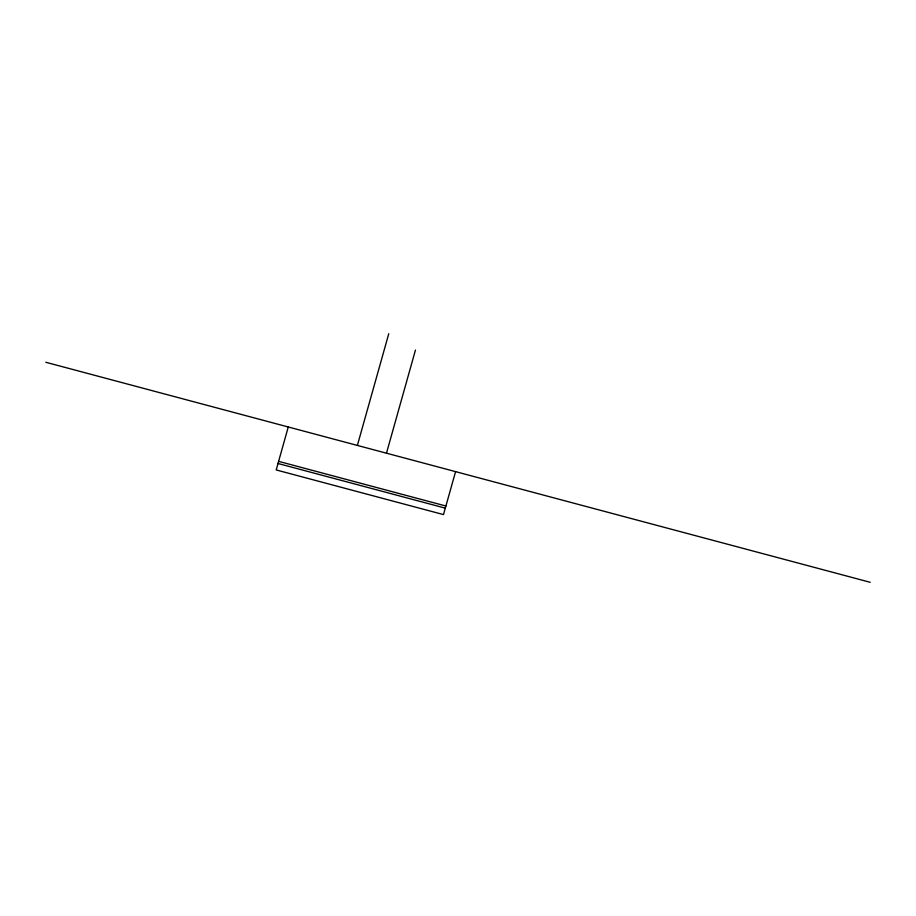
<?xml version="1.0" encoding="UTF-8"?>
<svg xmlns="http://www.w3.org/2000/svg" width="916" height="916" viewBox="0 0 916 916"><rect width="100%" height="100%" fill="white"/><g stroke="black" fill="none" stroke-linecap="round" stroke-linejoin="round"><path stroke-width="1.37" d="M288.265 426.982L276.197 469.942L443.493 514.597L455.573 471.637M357.377 445.416L388.773 333.699M386.472 453.191L415.463 350.061M45.8 362.267L870.2 582.301M278.613 461.355L445.909 506.01M278.006 463.496L445.313 508.151"/></g></svg>
